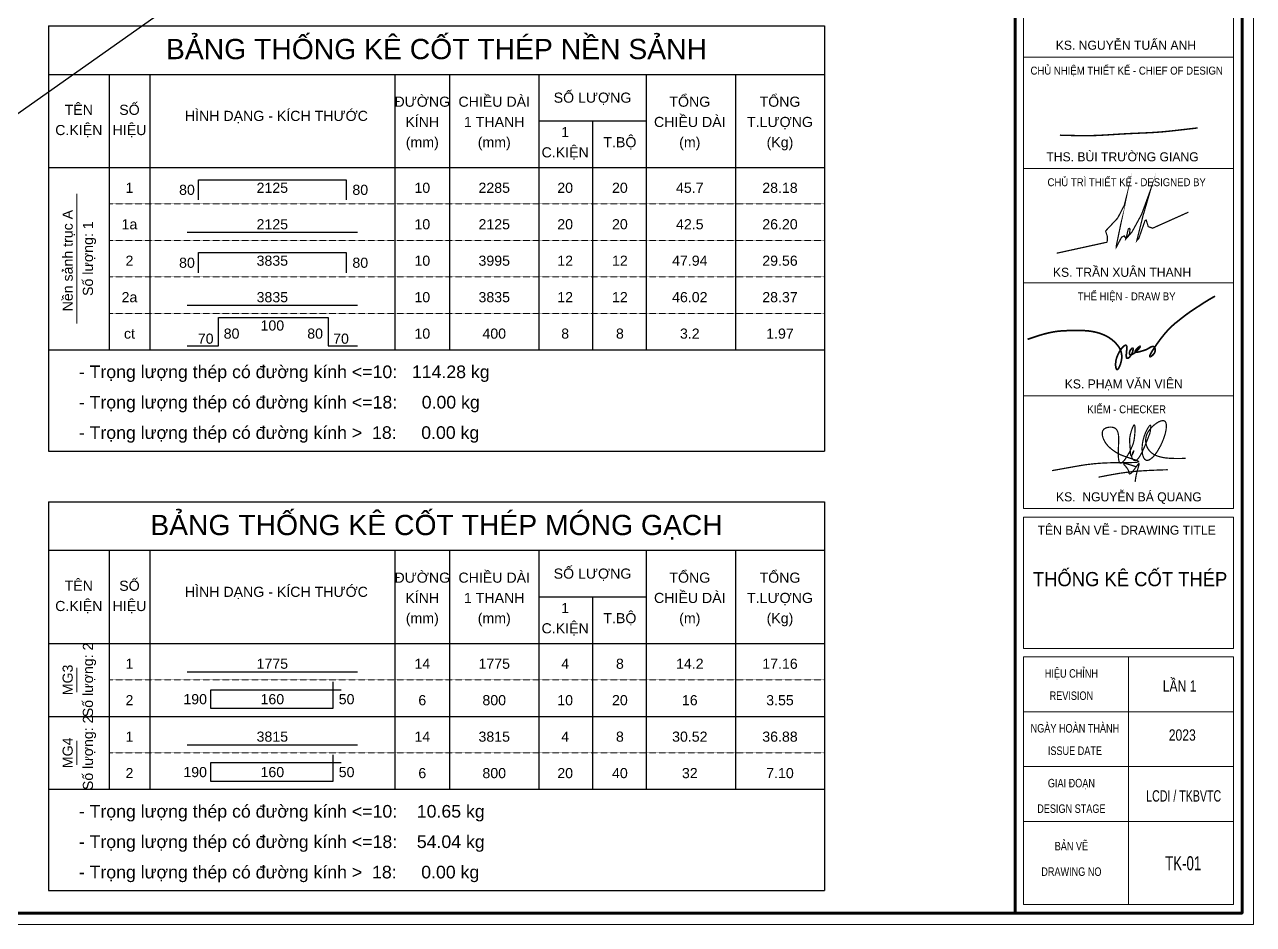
# Model space of a CAD drawing. Header units: millimetres. Extents: x -211129 to 461116, y -574633 to 115.
# Drawn here: x 336757 to 351916, y -552481 to -541373 of the extents above; entities that cross this region are included whole.
import ezdxf
from ezdxf.enums import TextEntityAlignment as Align

# ---------------------------------------------------------------- set-up
doc = ezdxf.new("R2010")
doc.units = ezdxf.units.MM
doc.header["$MEASUREMENT"] = 0
doc.linetypes.add('HIDDEN', pattern=[0.375, 0.25, -0.125])
doc.layers.get('Defpoints').update_dxf_attribs({"color": 1})
for name, color, linetype, lineweight in [('ISO', 153, 'Continuous', 13), ('Khungten_LCDI', 7, 'Continuous', 5), ('LC ISO', 153, 'Continuous', 13), ('LC MANH DUT', 35, 'HIDDEN', 5), ('LC Net dam 1', 30, 'Continuous', 30), ('LC Net thay', 63, 'Continuous', 25), ('LC Text1', 3, 'Continuous', 20)]:
    doc.layers.add(name, color=color, linetype=linetype, lineweight=lineweight)
doc.layers.add('KCS_Plotter', color=11, linetype='Continuous', plot=False)
doc.styles.add('Hoa', font='micross.ttf')
doc.styles.add('Khungten', font='VHAVAN.TTF', dxfattribs={"width": 0.9, "height": 5000})
doc.styles.add('LC 1', font='VHAVANB.TTF')
doc.styles.add('Thuong', font='micross.ttf')
doc.styles.add('Title', font='VHBLACK.TTF', dxfattribs={"width": 0.8})
doc.styles.add('VNAVANTH', font='VHAVANB.TTF', dxfattribs={"width": 0.6})

# ---------------------------------------------------------------- blocks, each defined once
blk = doc.blocks.new('NGUYEN BA QUANG')
at = {"layer": 'LC ISO', "const_width": 54}
for points in [[(906, 1114, 0.006821), (929, 1272, 0.011774), (937, 1340, 0.026266), (938, 1394, 0.052103), (935, 1423, 0.076783), (930, 1436, 0.163971), (923, 1442, 0.170042), (914, 1442, 0.080479), (902, 1436, 0.05585), (881, 1417, 0.031056), (847, 1375, 0.025203), (791, 1286, 0.116129), (556, 476, 0.061974), (575, 166, 0.045365), (610, 47, 0.070676), (660, -41, 0.091415), (710, -86, 0.146905), (783, -104, 0.068448), (833, -95, 0.049636), (885, -72, 0.053986), (978, -6, 0.029209), (1056, 69, 0.021304), (1134, 162, 0.025491), (1250, 329, 0.068873), (1561, 1027, 0.01773), (1596, 1171, 0.037697), (1624, 1368, 0.029037), (1623, 1453, 0.04288), (1613, 1525, 0.066726), (1590, 1583, 0.100495), (1556, 1623, 0.111871), (1508, 1644, 0.054631), (1469, 1647, 0.041179), (1426, 1643, 0.04561), (1355, 1623, 0.04967), (1225, 1558, 0.109429), (829, 1164, 0.05047), (753, 1012, 0.368126), (1079, 156, 0.040655), (1223, 90, 0.031441), (1383, 42, 0.023503), (1557, 9, 0.017084), (1742, -10, 0.011936), (1936, -19, 0.009133), (2206, -21, 0.002915), (2480, -16)], [(-3416, -557, -0.001023), (-2231, -345, -0.008385), (-1869, -289, -0.026114), (-905, -212, -0.007166), (-491, -205, 0.001773), (-49, -203, 0.009736), (200, -197, 0.025773), (331, -186, 0.054465), (383, -173, 0.09183), (397, -166, 0.386262), (399, -152, 0.129793), (379, -135, 0.036801), (321, -108, 0.016128), (184, -59, -0.006736), (-183, 62, -0.023924), (-416, 154, -0.046785), (-684, 310, -0.041509), (-918, 503, -0.092678), (-1136, 813, -0.077778), (-1199, 1035, -0.070106), (-1196, 1141, -0.201572), (-1106, 1286, -0.091887), (-982, 1343, -0.118851), (-732, 1351, -0.227561), (-543, 1208, -0.055716), (-508, 1121, -0.035741), (-487, 1019, -0.022757), (-478, 904, -0.018678), (-477, 714, 0.005361), (-493, 294, 0.022501), (-487, 25, 0.024956), (-474, -85, 0.051878), (-451, -169, 0.084004), (-427, -209, 0.302699), (-372, -224, 0.091028), (-331, -204, 0.045769), (-285, -164, 0.031407), (-218, -87, 0.026473), (-114, 66, 0.038878), (124, 530, 0.063388), (207, 831, 0.030377), (243, 1236, 0.019395), (241, 1350, 0.050857), (231, 1429, 0.089259), (221, 1451, 0.446193), (202, 1454, 0.08967), (185, 1438, 0.048315), (156, 1388, 0.024568), (114, 1288, 0.037087), (24, 971, 0.06811), (7, 722, 0.007404), (19, 571, -0.009821), (27, 442, 0.013775), (38, 214, 0.023991), (46, 154, 0.068642), (58, 113, 0.168495), (71, 99, 0.190472), (82, 99, 0.135753), (102, 116, 0.042547), (133, 165, 0.037247), (185, 280, 0.083462), (192, 310, 0.752396), (189, 311, 0.077103), (170, 286, 0.067778), (106, 135, 0.079642), (97, 52, 0.07615), (107, 12, 0.090818), (168, -77, 0.162992), (233, -111, 0.134535), (287, -101, 0.046135), (315, -85, 0.0589), (372, -33, 0.033446), (431, 44, 0.020493), (492, 142, 0.018931), (584, 325, 0.012315), (712, 617, 0.006262), (906, 1114)], [(-1368, -847, -0.004051), (-800, -737, -0.026384), (342, -582, -0.006339), (726, -556, -0.004215), (1111, -537, -0.002629), (1689, -517)], [(274, -380, 0.002584), (99, -322, 0.004829), (-9, -289, 0.009549), (-104, -262, 0.02019), (-180, -245, 0.020391), (-210, -242, 0.037792), (-233, -241, 0.083891), (-249, -244, 0.129866), (-256, -250, 0.170647), (-258, -257, 0.074142), (-257, -264, 0.04333), (-253, -271, 0.038982), (-240, -290, 0.018381), (-209, -327, -0.006145), (-155, -388, -0.017161), (-112, -442, -0.029179), (-72, -502, -0.056277), (-39, -577, -0.025416), (-31, -610, -0.003247), (-24, -652, 0.033316), (-18, -677, 0.055631), (-12, -689, 0.087521), (-5, -698, 0.15828), (8, -703, 0.07777), (18, -702, 0.051495), (30, -698, 0.04838), (50, -685, 0.02792), (72, -667, 0.021215), (104, -635, 0.012757), (138, -596, 0.011354), (192, -528, 0.005945), (265, -430, -0.007904), (360, -301, -0.011483), (384, -270, -0.027823), (404, -249, -0.066961), (415, -240, -0.123545), (420, -238, -0.248584), (424, -240, -0.12084), (426, -246, -0.064597), (426, -260, -0.027008), (421, -289, -0.011306), (411, -326, -0.007085), (384, -419, 0.007773), (340, -569, 0.03162), (266, -923, 0.004795), (248, -1055)]]:
    blk.add_lwpolyline(points, format="xyb", dxfattribs=at)
blk = doc.blocks.new('Mr. Giang')
at = {"layer": 'LC ISO', "const_width": 50}
blk.add_lwpolyline([(138, -164), (149, -174), (155, -177), (164, -181), (175, -184), (186, -185), (197, -185), (206, -185), (221, -185), (232, -185), (244, -185), (255, -185), (267, -185), (278, -185), (290, -185), (301, -185), (313, -185), (324, -185), (335, -185), (346, -186), (358, -186), (369, -186), (380, -186), (391, -186), (402, -186), (413, -187), (424, -187), (435, -187), (446, -187), (457, -187), (468, -187), (479, -188), (490, -188), (501, -188), (512, -188), (523, -189), (534, -189), (544, -189), (555, -189), (566, -190), (577, -190), (588, -190), (598, -190), (609, -191), (620, -191), (630, -191), (641, -191), (652, -192), (662, -192), (673, -192), (684, -192), (694, -193), (705, -193), (715, -193), (726, -193), (736, -194), (747, -194), (758, -194), (768, -194), (779, -194), (789, -195), (800, -195), (810, -195), (821, -195), (831, -195), (842, -196), (852, -196), (863, -196), (874, -196), (884, -196), (895, -196), (905, -196), (916, -197), (926, -197), (937, -197), (947, -197), (958, -197), (968, -197), (979, -197), (990, -197), (998, -197), (1011, -197), (1021, -197), (1032, -197), (1043, -197), (1053, -197), (1064, -197), (1075, -197), (1085, -197), (1096, -197), (1107, -196), (1117, -196), (1128, -196), (1139, -196), (1149, -196), (1160, -196), (1171, -195), (1182, -195), (1192, -195), (1203, -195), (1214, -195), (1224, -194), (1235, -194), (1246, -194), (1257, -194), (1268, -193), (1278, -193), (1289, -193), (1300, -192), (1311, -192), (1322, -192), (1332, -191), (1343, -191), (1354, -191), (1365, -190), (1376, -190), (1386, -189), (1397, -189), (1408, -189), (1419, -188), (1430, -188), (1441, -187), (1452, -187), (1462, -186), (1473, -186), (1484, -185), (1495, -185), (1506, -184), (1517, -184), (1528, -183), (1539, -183), (1549, -182), (1560, -182), (1571, -181), (1582, -181), (1593, -180), (1604, -180), (1615, -179), (1626, -179), (1637, -178), (1648, -177), (1658, -177), (1669, -176), (1680, -176), (1691, -175), (1702, -174), (1713, -174), (1724, -173), (1735, -173), (1746, -172), (1757, -171), (1768, -171), (1778, -170), (1789, -169), (1800, -169), (1811, -168), (1822, -168), (1833, -167), (1844, -166), (1855, -166), (1866, -165), (1877, -164), (1888, -164), (1898, -163), (1909, -162), (1920, -162), (1931, -161), (1942, -160), (1953, -160), (1964, -159), (1975, -158), (1986, -158), (1996, -157), (2007, -156), (2018, -155), (2029, -155), (2040, -154), (2051, -153), (2062, -153), (2069, -152), (2083, -151), (2094, -151), (2105, -150), (2116, -149), (2127, -149), (2138, -148), (2149, -147), (2159, -147), (2170, -146), (2181, -145), (2192, -145), (2203, -144), (2214, -143), (2224, -143), (2235, -142), (2246, -141), (2257, -141), (2268, -140), (2278, -139), (2289, -139), (2300, -138), (2311, -137), (2322, -137), (2333, -136), (2343, -135), (2354, -135), (2365, -134), (2376, -134), (2387, -133), (2397, -132), (2408, -132), (2419, -131), (2430, -130), (2441, -130), (2451, -129), (2462, -129), (2473, -128), (2487, -127), (2495, -127), (2505, -126), (2516, -126), (2527, -125), (2538, -125), (2549, -124), (2560, -124), (2570, -123), (2581, -123), (2592, -122), (2603, -122), (2614, -121), (2624, -121), (2635, -120), (2646, -120), (2657, -119), (2668, -119), (2679, -118), (2689, -118), (2700, -117), (2711, -117), (2722, -116), (2733, -116), (2744, -115), (2754, -115), (2765, -114), (2776, -114), (2787, -113), (2798, -113), (2809, -112), (2819, -112), (2830, -111), (2841, -111), (2852, -111), (2863, -110), (2874, -110), (2884, -109), (2895, -109), (2906, -108), (2917, -108), (2928, -107), (2939, -107), (2949, -106), (2960, -106), (2971, -106), (2982, -105), (2993, -105), (3004, -104), (3014, -104), (3025, -103), (3036, -103), (3047, -102), (3058, -102), (3069, -101), (3079, -101), (3090, -100), (3101, -100), (3112, -99), (3123, -99), (3134, -98), (3144, -98), (3155, -97), (3166, -97), (3177, -96), (3188, -96), (3199, -95), (3209, -95), (3220, -94), (3231, -94), (3242, -93), (3253, -93), (3264, -92), (3274, -92), (3285, -91), (3296, -91), (3307, -90), (3318, -89), (3329, -89), (3339, -88), (3350, -88), (3361, -87), (3372, -86), (3383, -86), (3394, -85), (3404, -85), (3415, -84), (3426, -83), (3437, -83), (3448, -82), (3458, -81), (3469, -81), (3480, -80), (3491, -79), (3502, -79), (3513, -78), (3523, -77), (3534, -76), (3545, -76), (3556, -75), (3567, -74), (3577, -73), (3588, -73), (3599, -72), (3610, -71), (3621, -70), (3632, -69), (3642, -69), (3651, -68), (3664, -67), (3675, -66), (3686, -65), (3696, -64), (3707, -63), (3718, -62), (3729, -62), (3740, -61), (3750, -60), (3761, -59), (3772, -58), (3783, -57), (3794, -56), (3804, -55), (3815, -54), (3826, -53), (3837, -52), (3848, -51), (3858, -50), (3869, -49), (3880, -48), (3891, -47), (3902, -46), (3912, -45), (3923, -44), (3934, -43), (3945, -41), (3955, -40), (3966, -39), (3977, -38), (3988, -37), (3999, -36), (4009, -35), (4020, -34), (4031, -33), (4042, -31), (4053, -30), (4063, -29), (4074, -28), (4085, -27), (4096, -26), (4106, -24), (4117, -23), (4128, -22), (4139, -21), (4150, -20), (4160, -19), (4171, -17), (4182, -16), (4193, -15), (4203, -14), (4214, -12), (4225, -11), (4236, -10), (4247, -9), (4257, -8), (4268, -6), (4279, -5), (4290, -4), (4300, -3), (4311, -1), (4322, 0), (4333, 1), (4343, 2), (4354, 4), (4365, 5), (4376, 6), (4387, 7), (4397, 9), (4408, 10), (4419, 11), (4430, 12), (4440, 14), (4451, 15), (4462, 16), (4473, 17), (4483, 19), (4494, 20), (4505, 21), (4516, 22), (4527, 24), (4537, 25), (4548, 26), (4559, 27), (4570, 29), (4580, 30), (4591, 31), (4602, 32), (4613, 34), (4623, 35), (4634, 36), (4645, 37), (4656, 39), (4667, 40), (4677, 41), (4688, 42), (4699, 44), (4710, 45), (4720, 46), (4731, 47), (4742, 49), (4753, 50), (4764, 51), (4774, 52), (4785, 53), (4796, 55), (4807, 56), (4817, 57), (4828, 58), (4839, 60), (4850, 61), (4860, 62), (4871, 63), (4882, 65), (4893, 66), (4904, 67), (4914, 68), (4925, 69), (4936, 71), (4947, 72), (4957, 73), (4968, 74), (4979, 76), (4990, 77)], dxfattribs=at)
blk = doc.blocks.new('lcdi fix')
at = {"layer": 'Defpoints', "lineweight": 0}
blk.add_lwpolyline([(-1200, -14850), (-1200, 14850), (40800, 14850), (40800, -14850)], close=True, dxfattribs=at)
at = {"layer": 'Khungten_LCDI', "color": 5, "lineweight": 60}
blk.add_line((36600, 14650), (36600, -14650), dxfattribs=at)
at = {"layer": 'Khungten_LCDI', "color": 5, "lineweight": 25}
blk.add_line((40600, -14650), (40600, 14650), dxfattribs=at)
at = {"layer": 'Khungten_LCDI', "color": 9, "lineweight": 15}
for p, q in [((38600, -10133), (38600, -14500)), ((40450, -11100), (36750, -11100)), ((40450, -12067), (36750, -12067)), ((40450, -13033), (36750, -13033))]:
    blk.add_line(p, q, dxfattribs=at)
at = {"layer": 'Khungten_LCDI', "color": 5, "lineweight": 60}
blk.add_lwpolyline([(0, -14650), (0, 14650), (40600, 14650), (40600, -14650)], close=True, dxfattribs=at)
at = {"layer": 'Khungten_LCDI', "color": 9, "lineweight": 15}
for points in [[(36750, 446), (40450, 446), (40450, 2437), (36750, 2437)], [(36750, -1522), (40450, -1522), (40450, 446), (36750, 446)], [(36750, -1522), (40450, -1522), (40450, -3535), (36750, -3535)], [(36750, -5526), (40450, -5526), (40450, -3535), (36750, -3535)], [(36750, -7517), (40450, -7517), (40450, -5526), (36750, -5526)], [(36750, -9983), (40450, -9983), (40450, -7667), (36750, -7667)], [(36750, -14500), (40450, -14500), (40450, -10133), (36750, -10133)]]:
    blk.add_lwpolyline(points, close=True, dxfattribs=at)
at = {"layer": 'LC ISO', "const_width": 21.6}
for points in [[(38223, -2819), (38225, -2715), (38194, -2623), (38407, -2395), (38524, -2170), (38559, -2033), (38386, -2871), (38384, -2907), (38424, -2831), (38475, -2733), (38525, -2708), (38553, -2761), (38616, -2673), (38625, -2590), (38611, -2575), (38594, -2590), (38553, -2761), (38659, -2641), (38828, -2331), (38987, -1897), (38850, -2368), (38749, -2773), (38744, -2793), (38781, -2750), (38891, -2436), (38910, -2429), (38947, -2545), (39023, -2573), (39655, -2290)], [(37333, -3014), (38223, -2819)]]:
    blk.add_lwpolyline(points, dxfattribs=at)
at = {"layer": 'LC ISO', "const_width": 29.4}
blk.add_lwpolyline([(36820, -4532, -0.005589), (36989, -4475, -0.022453), (37203, -4416, -0.038343), (37420, -4384, -0.012299), (37598, -4377, -0.014061), (37778, -4377, -0.032435), (37955, -4393, -0.065887), (38169, -4456, -0.127402), (38414, -4647, -0.217203), (38474, -4901, -0.056046), (38441, -5010, -0.054981), (38419, -5051, -0.074917), (38408, -5062, -0.192631), (38398, -5066, -0.190426), (38389, -5060, -0.079856), (38381, -5046, -0.067464), (38372, -5000, -0.089823), (38386, -4872, -0.10427), (38491, -4676, -0.05658), (38522, -4647, -0.102761), (38543, -4637, -0.411767), (38565, -4649, -0.072182), (38568, -4664, -0.042063), (38568, -4712, 0.006515), (38560, -4797, 0.050846), (38561, -4843, 0.084642), (38565, -4859, 0.316888), (38580, -4867, 0.10557), (38595, -4862, 0.079173), (38621, -4840, 0.148897), (38679, -4718, 0.074472), (38679, -4697, 0.295229), (38672, -4687, 0.15701), (38666, -4688, 0.097298), (38650, -4700, 0.165018), (38616, -4769, 0.085117), (38617, -4789, 0.384735), (38637, -4804, 0.083003), (38655, -4801, 0.044183), (38675, -4792, 0.048448), (38722, -4759, 0.055197), (38788, -4688, 0.06223), (38806, -4659, 0.356145), (38806, -4653, 0.296448), (38800, -4654, 0.057996), (38762, -4684, 0.048541), (38723, -4728, 0.086608), (38714, -4746, 0.314867), (38717, -4757, 0.149234), (38731, -4761, 0.047589), (38753, -4759, 0.030742), (38810, -4746, 0.010919), (38888, -4722, 0.058476), (38947, -4694, -0.021304), (38991, -4669, -0.046344), (39013, -4660, -0.096698), (39032, -4658, -0.153723), (39049, -4665, -0.103714), (39061, -4682, -0.235546), (39057, -4769, -0.124446), (39000, -4831, -0.115248), (38981, -4839, -0.439421), (38974, -4834, -0.101123), (38974, -4824, -0.053735), (38987, -4792, -0.025453), (39029, -4720, -0.033469), (39248, -4420, -0.059013), (39491, -4194, -0.0344), (39818, -3959, -0.023249), (40123, -3771)], format="xyb", dxfattribs=at)
at = {"layer": 'ISO', "xscale": 0.5, "yscale": 0.5, "zscale": 0.5}
blk.add_blockref('Mr. Giang', (37324, -843), dxfattribs=at)
at = {"layer": 'LC Net dam 1', "xscale": 0.4, "yscale": 0.4, "zscale": 0.4}
blk.add_blockref('NGUYEN BA QUANG', (38616, -6625), dxfattribs=at)
at = {"color": 7}
for s, style, p in [('ks. nguyÔn tuÊn anh', 'VNAVANTH', (38553, 574)), ('ths. bïi tr\xadêng giang', 'VNAVANTH', (38493, -1394)), ('ks. TRÇN XU¢N THANH ', 'VNAVANTH', (38515, -3430)), ('ks. PH¹M V¡N VI£N', 'VNAVANTH', (38515, -5399)), ('ks.  NGUYÔN B¸ QUANG', 'VNAVANTH', (38605, -7390)), ('tªn b¶n vÏ - drawing title', 'Khungten', (38566, -7977))]:
    blk.add_text(s, height=160, dxfattribs=dict(at, style=style)).set_placement(p, align=Align.CENTER)
for s, height, style, width, p in [('chñ nhiÖm thiÕt kÕ - chief of design', 140, 'Khungten', 0.9, (38566, 136)), ('chñ tr× thiÕt kÕ - designed by', 140, 'Khungten', 0.9, (38566, -1832)), ('thÓ hiÖn - draw by', 140, 'Khungten', 0.9, (38566, -3845)), ('kiÓm - checker', 140, 'Khungten', 0.9, (38566, -5836)), ('hiÖu chØnh', 150, 'Khungten', 0.8, (37592, -10499)), ('revision', 150, 'Khungten', 0.8, (37592, -10891)), ('ngµy hoµn thµnh', 150, 'Khungten', 0.8, (37654, -11466)), ('issue date', 150, 'Khungten', 0.8, (37654, -11862)), ('giai ®o¹n', 150, 'Khungten', 0.8, (37592, -12433)), ('lcdi / TKBVTC', 200, 'Title', 0.7, (39571, -12684)), ('design stage', 150, 'Khungten', 0.8, (37592, -12883)), ('b¶n vÏ', 150, 'Khungten', 0.8, (37592, -13544)), ('drawing nO', 150, 'Khungten', 0.8, (37592, -13994))]:
    blk.add_text(s, height=height, dxfattribs=dict(at, style=style, width=width)).set_placement(p, align=Align.CENTER)
at = {"color": 7, "style": 'Khungten', "width": 0.8}
for tag, p in [('REVISION', (39499, -10746)), ('NGAYHT', (39546, -11609))]:
    blk.add_attdef(tag, text='', height=200, dxfattribs=at).set_placement(p, align=Align.CENTER)
at = {"layer": 'LC Text1', "color": 3, "style": 'LC 1', "width": 1.834006}
for tag, p, p2 in [('TENBANVE1', (36913, -8886), (40339, -8886)), ('TENBANVE2', (36913, -9562), (40339, -9562))]:
    blk.add_attdef(tag, text='', height=250, dxfattribs=at).set_placement(p, p2, align=Align.FIT)
at = {"layer": 'LC Text1', "style": 'Title', "width": 0.7}
blk.add_attdef('SOBANVE', text='', height=250, dxfattribs=at).set_placement((39562, -13896), align=Align.CENTER)

msp = doc.modelspace()

# ---------------------------------------------------------------- linework, layer by layer
at = {"layer": 'KCS_Plotter', "ltscale": 250}
msp.add_line((322516.3, -552481.2), (351916.3, -531691.2), dxfattribs=at)
at = {"layer": 'LC MANH DUT'}
for p, q in [((337800.8, -543588.1), (346625.8, -543588.1)), ((337800.8, -544038.1), (346625.8, -544038.1)), ((337800.8, -544488.1), (346625.8, -544488.1)), ((337800.8, -544938.1), (346625.8, -544938.1)), ((337800.8, -545388.1), (346625.8, -545388.1)), ((337800.8, -549463.1), (346625.8, -549463.1)), ((337800.8, -549913.1), (346625.8, -549913.1)), ((337800.8, -550363.1), (346625.8, -550363.1)), ((337800.8, -550813.1), (346625.8, -550813.1))]:
    msp.add_line(p, q, dxfattribs=at)
at = {"layer": 'LC Net dam 1'}
for points in [[(338900.8, -543538.1), (338900.8, -543288.1), (340725.8, -543288.1), (340725.8, -543538.1)], [(338763.3, -543938.1), (340863.3, -543938.1)], [(338900.8, -544438.1), (338900.8, -544188.1), (340725.8, -544188.1), (340725.8, -544438.1)], [(338763.3, -544838.1), (340863.3, -544838.1)], [(338763.3, -545338.1), (339150.8, -545338.1), (339150.8, -544988.1), (340500.8, -544988.1), (340500.8, -545338.1), (340863.3, -545338.1)], [(338763.3, -549363.1), (340863.3, -549363.1)], [(340663.3, -549588.1), (339050.8, -549588.1), (339050.8, -549813.1), (340563.3, -549813.1), (340563.3, -549488.1)], [(338763.3, -550263.1), (340863.3, -550263.1)], [(340663.3, -550488.1), (339050.8, -550488.1), (339050.8, -550713.1), (340563.3, -550713.1), (340563.3, -550388.1)]]:
    msp.add_lwpolyline(points, dxfattribs=at)
at = {"layer": 'LC Net thay'}
for p, q in [((337050.8, -541388.1), (346625.8, -541388.1)), ((337050.8, -541388.1), (337050.8, -546638.1)), ((346625.8, -541388.1), (346625.8, -546638.1)), ((337050.8, -541988.1), (346625.8, -541988.1)), ((337800.8, -541988.1), (337800.8, -545388.1)), ((338300.8, -541988.1), (338300.8, -545388.1)), ((341325.8, -541988.1), (341325.8, -545388.1)), ((342000.8, -541988.1), (342000.8, -545388.1)), ((343100.8, -541988.1), (343100.8, -545388.1)), ((344425.8, -541988.1), (344425.8, -545388.1)), ((345525.8, -541988.1), (345525.8, -545388.1)), ((343100.8, -542563.1), (344425.8, -542563.1)), ((343763.3, -542563.1), (343763.3, -545388.1)), ((337050.8, -543138.1), (346625.8, -543138.1)), ((337050.8, -545388.1), (346625.8, -545388.1)), ((337050.8, -545388.1), (346625.8, -545388.1)), ((337050.8, -546638.1), (346625.8, -546638.1)), ((337050.8, -547263.1), (346625.8, -547263.1)), ((337050.8, -547263.1), (337050.8, -552063.1)), ((346625.8, -547263.1), (346625.8, -552063.1)), ((337050.8, -547863.1), (346625.8, -547863.1)), ((337800.8, -547863.1), (337800.8, -550813.1)), ((338300.8, -547863.1), (338300.8, -550813.1)), ((341325.8, -547863.1), (341325.8, -550813.1)), ((342000.8, -547863.1), (342000.8, -550813.1)), ((343100.8, -547863.1), (343100.8, -550813.1)), ((344425.8, -547863.1), (344425.8, -550813.1)), ((345525.8, -547863.1), (345525.8, -550813.1)), ((343100.8, -548438.1), (344425.8, -548438.1)), ((343763.3, -548438.1), (343763.3, -550813.1)), ((337050.8, -549013.1), (346625.8, -549013.1)), ((337050.8, -549913.1), (346625.8, -549913.1)), ((337050.8, -550813.1), (346625.8, -550813.1)), ((337050.8, -550813.1), (346625.8, -550813.1)), ((337050.8, -552063.1), (346625.8, -552063.1))]:
    msp.add_line(p, q, dxfattribs=at)
at = {"layer": 'LC Text1'}
for p, q in [((337400.8, -545063.1), (337400.8, -543463.1)), ((337400.8, -549613.1), (337400.8, -549313.1)), ((337400.8, -550513.1), (337400.8, -550213.1))]:
    msp.add_line(p, q, dxfattribs=at)

# ---------------------------------------------------------------- block references
at = {"layer": 'LC Net thay'}
ref = msp.add_blockref('lcdi fix', (323356.3, -542086.2), dxfattribs=dict(at, xscale=0.7, yscale=0.7, zscale=0.7))
ref.add_attrib('NGAYHT', '2023', dxfattribs={"layer": 'LC Text1', "height": 140, "style": 'Khungten', "width": 0.8}).set_placement((351038.6, -550212.8), align=Align.CENTER)
ref.add_attrib('REVISION', 'lÇn 1', dxfattribs={"layer": 'LC Text1', "height": 140, "style": 'Khungten', "width": 0.8}).set_placement((351005.4, -549608.6), align=Align.CENTER)
ref.add_attrib('SOBANVE', 'TK-01', dxfattribs={"layer": 'LC Text1', "height": 175, "style": 'Title', "width": 0.7}).set_placement((351049.7, -551813.5), align=Align.CENTER)
ref.add_attrib('TENBANVE1', 'thèng kª CèT thÐp', dxfattribs={"layer": 'LC Text1', "height": 175, "style": 'Title', "width": 0.861916}).set_placement((349195.2, -548306.2), (351593.7, -548306.2), align=Align.FIT)

# ---------------------------------------------------------------- texts
at = {"layer": 'LC Text1', "color": 4, "style": 'Hoa'}
for s, p in [('BẢNG THỐNG KÊ CỐT THÉP NỀN SẢNH', (341838.3, -541800.6)), ('BẢNG THỐNG KÊ CỐT THÉP MÓNG GẠCH', (341838.3, -547675.6))]:
    msp.add_text(s, height=250, dxfattribs=at).set_placement(p, align=Align.CENTER)
at = {"layer": 'LC Text1'}
for s, style, p in [('ĐƯỜNG', 'Hoa', (341663.3, -542388.1)), ('CHIỀU DÀI', 'Hoa', (342550.8, -542388.1)), ('SỐ LƯỢNG', 'Hoa', (343763.3, -542338.1)), ('TỔNG', 'Hoa', (344963.3, -542388.1)), ('TỔNG', 'Hoa', (346075.8, -542388.1)), ('TÊN', 'Hoa', (337425.8, -542488.1)), ('SỐ', 'Hoa', (338050.8, -542488.1)), ('HÌNH DẠNG - KÍCH THƯỚC', 'Hoa', (339863.3, -542563.1)), ('KÍNH', 'Hoa', (341663.3, -542638.1)), ('1 THANH', 'Hoa', (342550.8, -542638.1)), ('CHIỀU DÀI', 'Hoa', (344963.3, -542638.1)), ('T.LƯỢNG', 'Hoa', (346075.8, -542638.1)), ('C.KIỆN', 'Hoa', (337425.8, -542738.1)), ('HIỆU', 'Hoa', (338050.8, -542738.1)), ('1', 'Hoa', (343425.8, -542763.1)), ('(mm)', 'Thuong', (341663.3, -542888.1)), ('(mm)', 'Thuong', (342550.8, -542888.1)), ('C.KIỆN', 'Hoa', (343425.8, -543013.1)), ('T.BỘ', 'Hoa', (344100.8, -542888.1)), ('(m)', 'Thuong', (344963.3, -542888.1)), ('(Kg)', 'Thuong', (346075.8, -542888.1)), ('100', 'Hoa', (339813.3, -545150.6)), ('ĐƯỜNG', 'Hoa', (341663.3, -548263.1)), ('CHIỀU DÀI', 'Hoa', (342550.8, -548263.1)), ('SỐ LƯỢNG', 'Hoa', (343763.3, -548213.1)), ('TỔNG', 'Hoa', (344963.3, -548263.1)), ('TỔNG', 'Hoa', (346075.8, -548263.1)), ('TÊN', 'Hoa', (337425.8, -548363.1)), ('SỐ', 'Hoa', (338050.8, -548363.1)), ('HÌNH DẠNG - KÍCH THƯỚC', 'Hoa', (339863.3, -548438.1)), ('C.KIỆN', 'Hoa', (337425.8, -548613.1)), ('HIỆU', 'Hoa', (338050.8, -548613.1)), ('KÍNH', 'Hoa', (341663.3, -548513.1)), ('1 THANH', 'Hoa', (342550.8, -548513.1)), ('CHIỀU DÀI', 'Hoa', (344963.3, -548513.1)), ('T.LƯỢNG', 'Hoa', (346075.8, -548513.1)), ('1', 'Hoa', (343425.8, -548638.1)), ('T.BỘ', 'Hoa', (344100.8, -548763.1)), ('(mm)', 'Thuong', (341663.3, -548763.1)), ('(mm)', 'Thuong', (342550.8, -548763.1)), ('C.KIỆN', 'Hoa', (343425.8, -548888.1)), ('(m)', 'Thuong', (344963.3, -548763.1)), ('(Kg)', 'Thuong', (346075.8, -548763.1))]:
    msp.add_text(s, height=125, dxfattribs=dict(at, style=style)).set_placement(p, align=Align.CENTER)
at = {"layer": 'LC Text1', "style": 'Hoa'}
for s, p in [('1', (338050.8, -543488.1)), ('2125', (339813.3, -543488.1)), ('10', (341663.3, -543488.1)), ('1a', (338050.8, -543938.1)), ('2125', (339813.3, -543938.1)), ('10', (341663.3, -543938.1)), ('2125', (342550.8, -543938.1)), ('20', (343425.8, -543938.1)), ('20', (344100.8, -543938.1)), ('42.5', (344963.3, -543938.1)), ('26.20', (346075.8, -543938.1)), ('2', (338050.8, -544388.1)), ('3835', (339813.3, -544388.1)), ('10', (341663.3, -544388.1)), ('2a', (338050.8, -544838.1)), ('3835', (339813.3, -544838.1)), ('10', (341663.3, -544838.1)), ('3835', (342550.8, -544838.1)), ('12', (343425.8, -544838.1)), ('12', (344100.8, -544838.1)), ('46.02', (344963.3, -544838.1)), ('28.37', (346075.8, -544838.1)), ('ct', (338050.8, -545288.1)), ('10', (341663.3, -545288.1)), ('1', (338050.8, -549363.1)), ('1775', (339813.3, -549363.1)), ('14', (341663.3, -549363.1)), ('1775', (342550.8, -549363.1)), ('4', (343425.8, -549363.1)), ('8', (344100.8, -549363.1)), ('14.2', (344963.3, -549363.1)), ('17.16', (346075.8, -549363.1)), ('2', (338050.8, -549813.1)), ('160', (339813.3, -549800.6)), ('6', (341663.3, -549813.1)), ('1', (338050.8, -550263.1)), ('3815', (339813.3, -550263.1)), ('14', (341663.3, -550263.1)), ('3815', (342550.8, -550263.1)), ('4', (343425.8, -550263.1)), ('8', (344100.8, -550263.1)), ('30.52', (344963.3, -550263.1)), ('36.88', (346075.8, -550263.1)), ('2', (338050.8, -550713.1)), ('160', (339813.3, -550700.6)), ('6', (341663.3, -550713.1))]:
    msp.add_text(s, height=125, dxfattribs=at).set_placement(p, align=Align.BOTTOM_CENTER)
for s, p in [('80', (338857.1, -543513.1)), ('80', (338857.1, -544413.1)), ('190', (339007.1, -549800.6)), ('190', (339007.1, -550700.6))]:
    msp.add_text(s, height=125, dxfattribs=at).set_placement(p, align=Align.BOTTOM_RIGHT)
for s, p in [('80', (340800.8, -543513.1)), ('80', (340800.8, -544413.1)), ('50', (340632.1, -549800.6)), ('50', (340632.1, -550700.6))]:
    msp.add_text(s, height=125, dxfattribs=at).set_placement(p, align=Align.BOTTOM_LEFT)
at = {"layer": 'LC Text1', "color": 7, "style": 'Hoa'}
for s, p in [('2285', (342550.8, -543488.1)), ('20', (343425.8, -543488.1)), ('20', (344100.8, -543488.1)), ('45.7', (344963.3, -543488.1)), ('28.18', (346075.8, -543488.1)), ('3995', (342550.8, -544388.1)), ('12', (343425.8, -544388.1)), ('12', (344100.8, -544388.1)), ('47.94', (344963.3, -544388.1)), ('29.56', (346075.8, -544388.1)), ('400', (342550.8, -545288.1)), ('8', (343425.8, -545288.1)), ('8', (344100.8, -545288.1)), ('3.2', (344963.3, -545288.1)), ('1.97', (346075.8, -545288.1)), ('800', (342550.8, -549813.1)), ('10', (343425.8, -549813.1)), ('20', (344100.8, -549813.1)), ('16', (344963.3, -549813.1)), ('3.55', (346075.8, -549813.1)), ('800', (342550.8, -550713.1)), ('20', (343425.8, -550713.1)), ('40', (344100.8, -550713.1)), ('32', (344963.3, -550713.1)), ('7.10', (346075.8, -550713.1))]:
    msp.add_text(s, height=125, dxfattribs=at).set_placement(p, align=Align.BOTTOM_CENTER)
at = {"layer": 'LC Text1', "style": 'Hoa'}
for s, p in [('Nền sảnh trục A ', (337350.8, -544263.1)), ('Số lượng: 1', (337600.8, -544263.1)), ('Số lượng: 2', (337600.8, -549463.1)), ('MG3', (337350.8, -549463.1)), ('Số lượng: 2', (337600.8, -550363.1)), ('MG4', (337350.8, -550363.1))]:
    msp.add_text(s, height=125, rotation=90.00021, dxfattribs=at).set_placement(p, align=Align.CENTER)
for s, height, p in [('80', 125, (339213.3, -545250.6)), ('70', 125, (340563.3, -545313.1)), ('- Trọng lượng thép có đường kính <=10:   114.28 kg', 156.25, (337425.8, -545738.1)), ('- Trọng lượng thép có đường kính <=18:     0.00 kg', 156.25, (337425.8, -546113.1)), ('- Trọng lượng thép có đường kính >  18:     0.00 kg', 156.25, (337425.8, -546488.1)), ('- Trọng lượng thép có đường kính <=10:    10.65 kg', 156.25, (337425.8, -551163.1)), ('- Trọng lượng thép có đường kính <=18:    54.04 kg', 156.25, (337425.8, -551538.1)), ('- Trọng lượng thép có đường kính >  18:     0.00 kg', 156.25, (337425.8, -551913.1))]:
    msp.add_text(s, height=height, dxfattribs=at).set_placement(p)
for s, p in [('80', (340438.3, -545250.6)), ('70', (339088.3, -545313.1))]:
    msp.add_text(s, height=125, dxfattribs=at).set_placement(p, align=Align.RIGHT)

doc.saveas('drawing.dxf')
